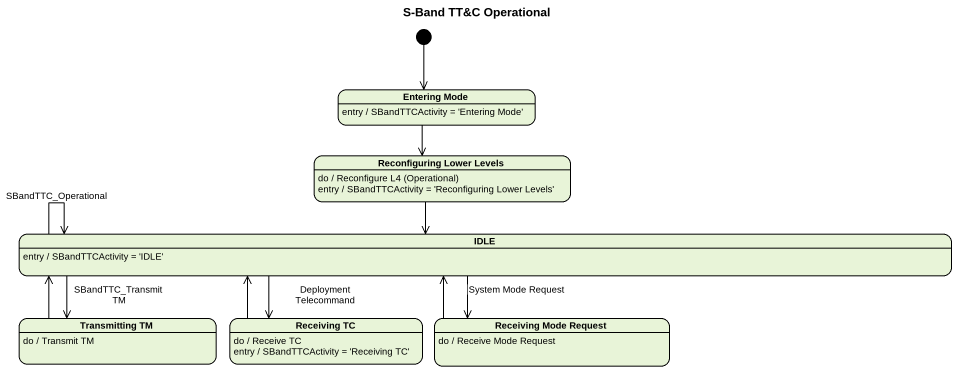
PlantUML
@startuml
title S-Band TT&C Operational
hide empty description
state "Entering Mode" as Entering_Mode
Entering_Mode : entry / SBandTTCActivity = 'Entering Mode'
state "Reconfiguring Lower Levels" as Reconfiguring_Lower_Levels
Reconfiguring_Lower_Levels : do / Reconfigure L4 (Operational)
Reconfiguring_Lower_Levels : entry / SBandTTCActivity = 'Reconfiguring Lower Levels'
state IDLE
IDLE : entry / SBandTTCActivity = 'IDLE'
state "Transmitting TM" as Transmitting_TM
Transmitting_TM : do / Transmit TM
state "Receiving TC" as Receiving_TC
Receiving_TC : do / Receive TC
Receiving_TC : entry / SBandTTCActivity = 'Receiving TC'
state "Receiving Mode Request" as Receiving_Mode_Request
Receiving_Mode_Request : do / Receive Mode Request
[*] --> Entering_Mode
Entering_Mode --> Reconfiguring_Lower_Levels
Reconfiguring_Lower_Levels --> IDLE
IDLE --> IDLE : SBandTTC_Operational
IDLE -left-> Transmitting_TM : SBandTTC_Transmit TM
IDLE -left-> Receiving_TC : Deployment Telecommand
IDLE --> Receiving_Mode_Request : System Mode Request
Transmitting_TM -right-> IDLE
Receiving_TC -right-> IDLE
Receiving_Mode_Request -up-> IDLE
@enduml
